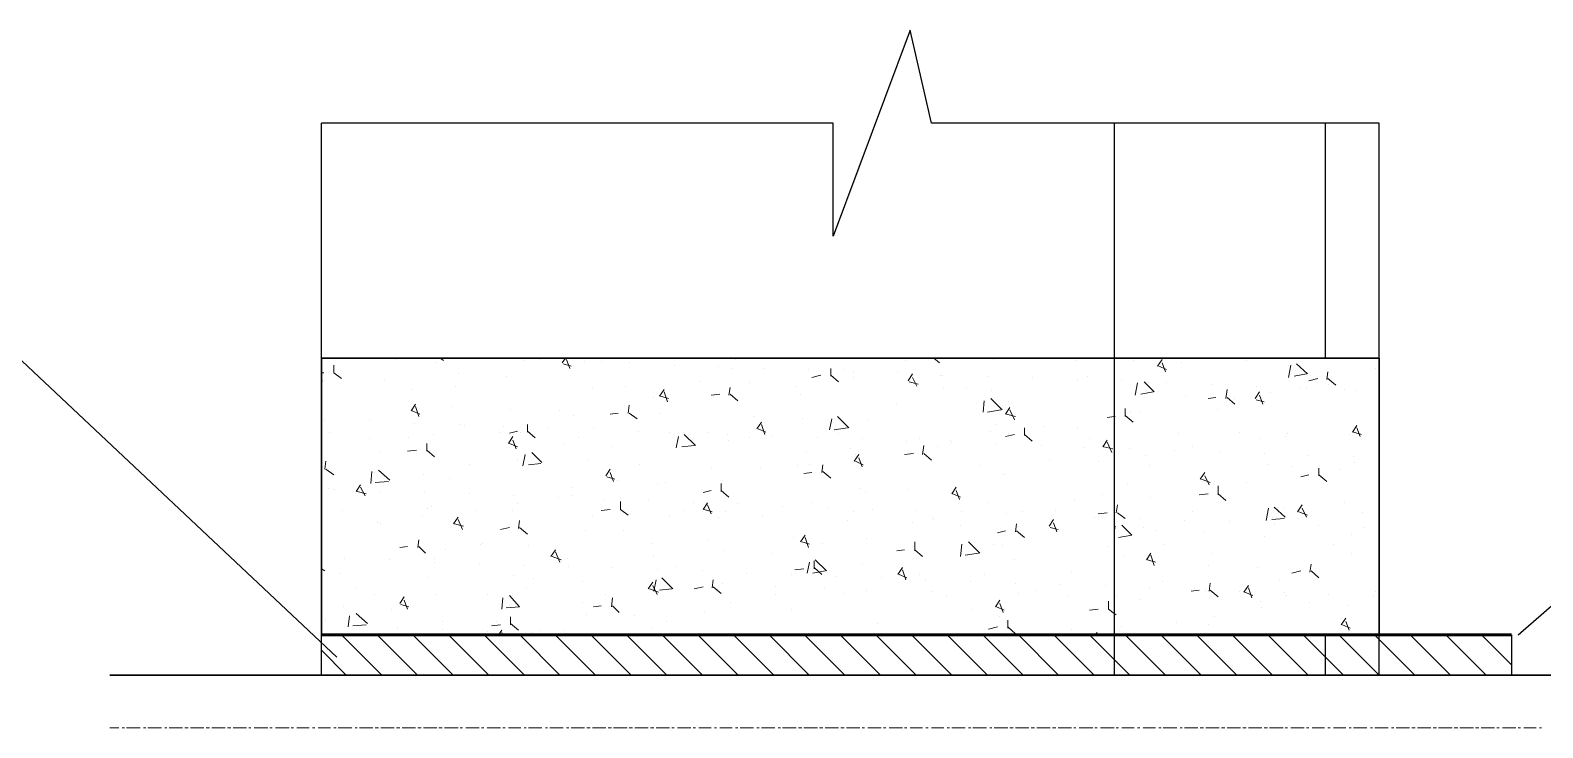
# Model space of a CAD drawing. Header units: millimetres. Extents: x -10178924 to 11692288, y -947381 to 58396.
# Drawn here: x 373321 to 376181, y -568028 to -566709 of the extents above; entities that cross this region are included whole.
import ezdxf

# ---------------------------------------------------------------- set-up
doc = ezdxf.new("R2010")
doc.units = ezdxf.units.MM
for name, color, linetype in [('1_Сущ. кусты', 7, 'Continuous'), ('PDF __В1 Т3 Т4', 7, 'Continuous'), ('PDF __надписи_вода', 7, 'Continuous'), ('PDF _MONOLIT', 7, 'Continuous'), ('PDF _OTDELKA', 7, 'Continuous')]:
    doc.layers.add(name, color=color, linetype=linetype)

msp = doc.modelspace()

# ---------------------------------------------------------------- hatches: boundary and pattern name
at = {"layer": '1_Сущ. кусты', "transparency": 33554661}
h = msp.add_hatch(dxfattribs=at)
h.set_pattern_fill('ANSI31', color=256, scale=15, angle=-90)
h.set_pattern_definition([(315, (-87448.374, 1495134.517), (33.6759605, 33.6759605), [])])
h.paths.add_polyline_path([(373871.5, -567852.1), (373871.5, -567928.3), (376121.6, -567928.3), (376121.6, -567852.1)])

# ---------------------------------------------------------------- linework, layer by layer
for p, q in [((373871.5, -567928.3), (373871.5, -567852.1)), ((376121.6, -567852.1), (376121.6, -567928.3))]:
    msp.add_line(p, q)
at = {"layer": 'PDF __В1 Т3 Т4', "lineweight": 60}
for p, q in [((376121.6, -567852.1), (373871.5, -567852.1)), ((373871.5, -567852.1), (376000.9, -567852.1)), ((376000.9, -567852.1), (376121.6, -567852.1))]:
    msp.add_line(p, q, dxfattribs=at)
at = {"layer": 'PDF __В1 Т3 Т4', "lineweight": 30}
msp.add_lwpolyline([(375871.8, -567852.1), (375871.8, -567329.3), (373871.5, -567329.3), (373871.5, -567852.1)], close=True, dxfattribs=at)
at = {"layer": 'PDF __В1 Т3 Т4', "lineweight": 20}
for points in [[(373894.8, -567342), (373894.8, -567356.8), (373909.6, -567367.4)], [(374011.2, -567331.4), (374011.2, -567331.4)], [(374089.6, -567337.7), (374089.6, -567337.7)], [(374095.9, -567329.3), (374102.3, -567333.5)], [(374199.6, -567329.3), (374199.6, -567329.3)], [(374254.7, -567333.5), (374254.7, -567333.5)], [(374284.3, -567331.4), (374284.3, -567331.4)], [(374333, -567329.3), (374326.6, -567337.7)], [(374328.7, -567339.9), (374343.6, -567344.1)], [(374333, -567331.4), (374333, -567331.4)], [(374335.1, -567331.4), (374341.4, -567348.3)], [(374369, -567335.6), (374369, -567335.6)], [(374400.7, -567335.6), (374400.7, -567335.6)], [(374453.6, -567337.7), (374453.6, -567337.7)], [(374538.3, -567342), (374538.3, -567342)], [(374623, -567344.1), (374623, -567344.1)], [(374648.4, -567348.3), (374648.4, -567348.3)], [(374654.7, -567331.4), (374654.7, -567331.4)], [(374707.6, -567348.3), (374707.6, -567348.3)], [(374792.3, -567350.4), (374792.3, -567350.4)], [(374834.6, -567348.3), (374834.6, -567363.1)], [(374860, -567350.4), (374860, -567350.4)], [(374976.5, -567333.5), (374976.5, -567333.5)], [(374991.3, -567329.3), (374993.4, -567329.3)], [(375029.4, -567329.3), (375040, -567337.7)], [(375141.6, -567331.4), (375141.6, -567331.4)], [(375298.2, -567333.5), (375298.2, -567333.5)], [(375406.1, -567333.5), (375406.1, -567333.5)], [(375461.2, -567331.4), (375452.7, -567344.1)], [(375454.8, -567344.1), (375469.6, -567350.4)], [(375461.2, -567337.7), (375467.5, -567354.7)], [(375497.2, -567337.7), (375497.2, -567337.7)], [(375619.9, -567333.5), (375619.9, -567333.5)], [(375704.6, -567342), (375700.4, -567365.3)], [(375700.4, -567342), (375700.4, -567342)], [(375715.2, -567339.9), (375736.3, -567358.9)], [(375865.5, -567348.3), (375865.5, -567348.3)], [(373871.5, -567356.8), (373875.8, -567356.8)], [(373871.5, -567371.6), (373873.7, -567371.6)], [(373871.5, -567378), (373871.5, -567378)], [(373990.1, -567369.5), (373990.1, -567369.5)], [(374129.8, -567358.9), (374129.8, -567358.9)], [(374220.8, -567363.1), (374220.8, -567363.1)], [(374589.1, -567373.7), (374589.1, -567373.7)], [(374680.1, -567375.8), (374680.1, -567375.8)], [(374798.7, -567365.3), (374815.6, -567361)], [(374834.6, -567361), (374849.5, -567373.7)], [(374877, -567354.7), (374877, -567354.7)], [(374877, -567365.3), (374877, -567365.3)], [(374961.6, -567356.8), (374961.6, -567356.8)], [(374989.2, -567358.9), (374980.7, -567371.6)], [(374982.8, -567373.7), (374999.7, -567378)], [(374989.2, -567365.3), (374997.6, -567382.2)], [(375042.1, -567361), (375042.1, -567361)], [(375046.3, -567361), (375046.3, -567361)], [(375131, -567363.1), (375131, -567363.1)], [(375215.6, -567365.3), (375215.6, -567365.3)], [(375300.3, -567369.5), (375300.3, -567369.5)], [(375319.4, -567363.1), (375319.4, -567363.1)], [(375385, -567371.6), (375385, -567371.6)], [(375414.6, -567375.8), (375410.4, -567399.1)], [(375427.3, -567373.7), (375446.4, -567392.8)], [(375435.8, -567375.8), (375435.8, -567375.8)], [(375469.6, -567375.8), (375469.6, -567375.8)], [(375554.3, -567378), (375554.3, -567378)], [(375710.9, -567363.1), (375734.2, -567358.9)], [(375738.5, -567371.6), (375755.4, -567367.4)], [(375774.4, -567354.7), (375772.3, -567369.5)], [(375774.4, -567367.4), (375789.3, -567380.1)], [(375776.6, -567378), (375776.6, -567378)], [(374043, -567388.5), (374043, -567388.5)], [(374125.5, -567382.2), (374125.5, -567382.2)], [(374383.8, -567384.3), (374383.8, -567384.3)], [(374447.3, -567382.2), (374447.3, -567382.2)], [(374500.2, -567403.4), (374500.2, -567403.4)], [(374519.3, -567388.5), (374510.8, -567401.2)], [(374512.9, -567401.2), (374527.7, -567405.5)], [(374519.3, -567392.8), (374525.6, -567411.8)], [(374608.2, -567399.1), (374625.1, -567397)], [(374612.4, -567401.2), (374612.4, -567401.2)], [(374644.1, -567384.3), (374642, -567399.1)], [(374644.1, -567397), (374659, -567409.7)], [(374769, -567382.2), (374769, -567382.2)], [(374777.5, -567397), (374777.5, -567397)], [(375048.4, -567386.4), (375048.4, -567386.4)], [(375090.8, -567384.3), (375090.8, -567384.3)], [(375124.6, -567409.7), (375122.5, -567430.9)], [(375137.3, -567405.5), (375158.5, -567426.6)], [(375139.4, -567390.7), (375139.4, -567390.7)], [(375412.5, -567384.3), (375412.5, -567384.3)], [(375421, -567397), (375444.2, -567392.8)], [(375505.6, -567401.2), (375505.6, -567401.2)], [(375548, -567405.5), (375562.8, -567403.4)], [(375583.9, -567388.5), (375581.8, -567405.5)], [(375583.9, -567403.4), (375598.8, -567416.1)], [(375598.8, -567405.5), (375598.8, -567405.5)], [(375645.3, -567392.8), (375636.9, -567405.5)], [(375639, -567382.2), (375639, -567382.2)], [(375639, -567407.6), (375653.8, -567411.8)], [(375645.3, -567399.1), (375651.7, -567416.1)], [(375666.5, -567394.9), (375666.5, -567394.9)], [(375721.5, -567384.3), (375721.5, -567384.3)], [(375734.2, -567386.4), (375734.2, -567386.4)], [(375806.2, -567388.5), (375806.2, -567388.5)], [(375829.5, -567390.7), (375829.5, -567390.7)], [(374049.3, -567416.1), (374040.9, -567428.8)], [(374043, -567428.8), (374057.8, -567435.1)], [(374049.3, -567420.3), (374055.7, -567439.3)], [(374119.2, -567420.3), (374119.2, -567420.3)], [(374229.3, -567426.6), (374229.3, -567426.6)], [(374322.4, -567428.8), (374322.4, -567428.8)], [(374347.8, -567437.2), (374347.8, -567437.2)], [(374417.7, -567435.1), (374432.5, -567433)], [(374453.6, -567418.2), (374451.5, -567433)], [(374453.6, -567433), (374468.5, -567443.6)], [(374512.9, -567433), (374512.9, -567433)], [(374959.5, -567416.1), (374959.5, -567416.1)], [(375131, -567430.9), (375156.4, -567426.6)], [(375173.3, -567422.4), (375164.8, -567435.1)], [(375167, -567435.1), (375183.9, -567439.3)], [(375171.2, -567411.8), (375171.2, -567411.8)], [(375173.3, -567426.6), (375181.8, -567445.7)], [(375391.3, -567424.5), (375391.3, -567439.3)], [(375391.3, -567437.2), (375406.1, -567449.9)], [(375401.9, -567430.9), (375401.9, -567430.9)], [(375418.8, -567430.9), (375418.8, -567430.9)], [(375564.9, -567426.6), (375564.9, -567426.6)], [(373877.9, -567445.7), (373877.9, -567445.7)], [(373962.6, -567447.8), (373962.6, -567447.8)], [(374047.2, -567452), (374047.2, -567452)], [(374131.9, -567454.2), (374131.9, -567454.2)], [(374142.5, -567456.3), (374142.5, -567456.3)], [(374216.6, -567458.4), (374216.6, -567458.4)], [(374227.1, -567471.1), (374242, -567466.9)], [(374261, -567454.2), (374261, -567469)], [(374261, -567466.9), (374275.8, -567479.6)], [(374301.2, -567460.5), (374301.2, -567460.5)], [(374385.9, -567462.6), (374385.9, -567462.6)], [(374470.6, -567466.9), (374470.6, -567466.9)], [(374688.6, -567439.3), (374688.6, -567439.3)], [(374703.4, -567449.9), (374694.9, -567462.6)], [(374697.1, -567462.6), (374711.9, -567469)], [(374703.4, -567454.2), (374709.8, -567473.2)], [(374781.7, -567443.6), (374781.7, -567443.6)], [(374836.8, -567443.6), (374832.5, -567464.7)], [(374841, -567464.7), (374866.4, -567460.5)], [(374847.3, -567439.3), (374868.5, -567460.5)], [(374906.6, -567447.8), (374906.6, -567447.8)], [(375137.3, -567466.9), (375137.3, -567466.9)], [(375147.9, -567454.2), (375147.9, -567454.2)], [(375200.8, -567460.5), (375200.8, -567475.3)], [(375238.9, -567458.4), (375238.9, -567458.4)], [(375300.3, -567462.6), (375300.3, -567462.6)], [(375357.5, -567441.5), (375370.2, -567439.3), (375372.3, -567439.3)], [(375829.5, -567456.3), (375821, -567469)], [(375829.5, -567460.5), (375835.8, -567477.4)], [(373871.5, -567479.6), (373871.5, -567479.6)], [(373886.4, -567469), (373886.4, -567469)], [(373962.6, -567481.7), (373962.6, -567481.7)], [(374036.6, -567479.6), (374036.6, -567479.6)], [(374070.5, -567490.1), (374070.5, -567505)], [(374083.2, -567473.2), (374083.2, -567473.2)], [(374208.1, -567469), (374208.1, -567469)], [(374233.5, -567477.4), (374225, -567490.1)], [(374227.1, -567490.1), (374242, -567496.5)], [(374233.5, -567483.8), (374239.8, -567500.7)], [(374248.3, -567469), (374248.3, -567469)], [(374330.9, -567492.3), (374330.9, -567492.3)], [(374358.4, -567479.6), (374358.4, -567479.6)], [(374529.8, -567469), (374529.8, -567469)], [(374546.8, -567477.4), (374542.5, -567498.6)], [(374553.1, -567496.5), (374576.4, -567494.4)], [(374555.2, -567469), (374555.2, -567469)], [(374557.4, -567473.2), (374578.5, -567494.4)], [(374601.8, -567469), (374601.8, -567469)], [(374639.9, -567473.2), (374639.9, -567473.2)], [(374642, -567483.8), (374642, -567483.8)], [(374680.1, -567479.6), (374680.1, -567479.6)], [(374724.6, -567475.3), (374724.6, -567475.3)], [(374809.2, -567479.6), (374809.2, -567479.6)], [(374849.5, -567471.1), (374849.5, -567471.1)], [(374893.9, -567481.7), (374893.9, -567481.7)], [(374978.6, -567485.9), (374978.6, -567485.9)], [(375001.9, -567481.7), (375001.9, -567481.7)], [(375010.3, -567494.4), (375008.2, -567511.3)], [(375061.1, -567483.8), (375061.1, -567483.8)], [(375063.2, -567488), (375063.2, -567488)], [(375147.9, -567492.3), (375147.9, -567492.3)], [(375164.8, -567477.4), (375181.8, -567473.2)], [(375171.2, -567471.1), (375171.2, -567471.1)], [(375200.8, -567473.2), (375215.6, -567485.9)], [(375232.6, -567494.4), (375232.6, -567494.4)], [(375323.6, -567481.7), (375323.6, -567481.7)], [(375357.5, -567483.8), (375349, -567496.5)], [(375357.5, -567488), (375365.9, -567507.1)], [(375492.9, -567471.1), (375492.9, -567471.1)], [(375607.2, -567469), (375607.2, -567469)], [(375645.3, -567481.7), (375645.3, -567481.7)], [(375694, -567477.4), (375694, -567477.4)], [(375698.2, -567471.1), (375698.2, -567471.1)], [(375814.7, -567473.2), (375814.7, -567473.2)], [(375823.1, -567469), (375837.9, -567473.2)], [(373880, -567524), (373877.9, -567538.8)], [(373983.7, -567505), (373983.7, -567505)], [(374034.5, -567505), (374051.5, -567502.8)], [(374070.5, -567502.8), (374085.3, -567515.5)], [(374242, -567521.9), (374242, -567521.9)], [(374256.8, -567511.3), (374252.5, -567532.5)], [(374269.5, -567507.1), (374288.5, -567526.1)], [(374377.4, -567519.8), (374377.4, -567519.8)], [(374421.9, -567496.5), (374421.9, -567496.5)], [(374788.1, -567507.1), (374788.1, -567507.1)], [(374872.7, -567500.7), (374872.7, -567500.7)], [(374887.6, -567511.3), (374879.1, -567524)], [(374881.2, -567511.3), (374881.2, -567511.3)], [(374881.2, -567524), (374896, -567530.4)], [(374887.6, -567517.7), (374893.9, -567534.6)], [(374974.3, -567511.3), (374991.3, -567509.2)], [(375010.3, -567509.2), (375025.1, -567521.9)], [(375035.7, -567496.5), (375035.7, -567496.5)], [(375247.4, -567521.9), (375247.4, -567521.9)], [(375315.1, -567498.6), (375315.1, -567498.6)], [(375340.5, -567524), (375340.5, -567524)], [(375351.1, -567496.5), (375368, -567500.7)], [(375399.8, -567500.7), (375399.8, -567500.7)], [(375429.4, -567513.4), (375429.4, -567513.4)], [(375484.5, -567502.8), (375484.5, -567502.8)], [(375518.3, -567496.5), (375518.3, -567496.5)], [(375569.1, -567507.1), (375569.1, -567507.1)], [(375653.8, -567509.2), (375653.8, -567509.2)], [(375738.5, -567513.4), (375738.5, -567513.4)], [(375823.1, -567515.5), (375823.1, -567515.5)], [(373880, -567538.8), (373894.8, -567549.4)], [(373966.8, -567543.1), (373964.7, -567566.3)], [(373971, -567545.2), (373971, -567545.2)], [(373979.5, -567540.9), (374000.7, -567560)], [(374064.2, -567549.4), (374064.2, -567549.4)], [(374150.9, -567530.4), (374150.9, -567530.4)], [(374263.1, -567530.4), (374286.4, -567528.2)], [(374417.7, -567538.8), (374409.2, -567551.5)], [(374417.7, -567545.2), (374424, -567562.1)], [(374472.7, -567530.4), (374472.7, -567530.4)], [(374608.2, -567536.7), (374608.2, -567536.7)], [(374701.3, -567536.7), (374701.3, -567536.7)], [(374771.1, -567532.5), (374771.1, -567532.5)], [(374783.8, -567547.3), (374798.7, -567545.2)], [(374794.4, -567530.4), (374794.4, -567530.4)], [(374819.8, -567530.4), (374817.7, -567545.2)], [(374819.8, -567543.1), (374834.6, -567555.8)], [(375116.2, -567532.5), (375116.2, -567532.5)], [(375160.6, -567549.4), (375160.6, -567549.4)], [(375164.8, -567547.3), (375164.8, -567547.3)], [(375437.9, -567532.5), (375437.9, -567532.5)], [(375541.6, -567545.2), (375533.1, -567557.9)], [(375541.6, -567551.5), (375550.1, -567568.5)], [(375660.1, -567530.4), (375660.1, -567530.4)], [(375706.7, -567534.6), (375706.7, -567534.6)], [(375723.6, -567553.6), (375738.5, -567549.4)], [(375757.5, -567536.7), (375757.5, -567551.5)], [(375757.5, -567549.4), (375772.3, -567562.1)], [(375759.6, -567532.5), (375759.6, -567532.5)], [(375797.7, -567538.8), (375797.7, -567538.8)], [(375825.2, -567526.1), (375825.2, -567526.1)], [(373884.2, -567574.8), (373884.2, -567574.8)], [(373896.9, -567576.9), (373896.9, -567576.9)], [(373945.6, -567568.5), (373937.2, -567581.2)], [(373939.3, -567581.2), (373956.2, -567585.4)], [(373945.6, -567572.7), (373954.1, -567589.6)], [(373973.1, -567564.2), (373998.5, -567562.1)], [(373981.6, -567581.2), (373981.6, -567581.2)], [(374112.8, -567555.8), (374112.8, -567555.8)], [(374343.6, -567572.7), (374343.6, -567572.7)], [(374411.3, -567553.6), (374426.1, -567557.9)], [(374430.4, -567560), (374430.4, -567560)], [(374506.6, -567568.5), (374506.6, -567568.5)], [(374521.4, -567564.2), (374521.4, -567564.2)], [(374593.3, -567583.3), (374608.2, -567579)], [(374627.2, -567566.3), (374627.2, -567581.2)], [(374627.2, -567579), (374642, -567591.7)], [(374889.7, -567574.8), (374889.7, -567574.8)], [(374980.7, -567576.9), (374980.7, -567576.9)], [(375071.7, -567572.7), (375063.2, -567585.4)], [(375071.7, -567579), (375078.1, -567596)], [(375395.6, -567566.3), (375395.6, -567566.3)], [(375535.3, -567557.9), (375552.2, -567564.2)], [(375560.7, -567562.1), (375560.7, -567562.1)], [(375567, -567570.6), (375567, -567587.5)], [(375619.9, -567564.2), (375619.9, -567564.2)], [(374066.3, -567583.3), (374066.3, -567583.3)], [(374079, -567608.7), (374079, -567608.7)], [(374150.9, -567585.4), (374150.9, -567585.4)], [(374235.6, -567589.6), (374235.6, -567589.6)], [(374242, -567604.4), (374242, -567604.4)], [(374320.3, -567591.7), (374320.3, -567591.7)], [(374343.6, -567589.6), (374343.6, -567589.6)], [(374405, -567596), (374405, -567596)], [(374436.7, -567600.2), (374436.7, -567615), (374451.5, -567625.6)], [(374489.6, -567598.1), (374489.6, -567598.1)], [(374574.3, -567602.3), (374574.3, -567602.3)], [(374601.8, -567602.3), (374593.3, -567615)], [(374601.8, -567606.6), (374608.2, -567623.5)], [(374659, -567604.4), (374659, -567604.4)], [(374743.6, -567608.7), (374743.6, -567608.7)], [(374800.8, -567602.3), (374800.8, -567602.3)], [(374900.3, -567583.3), (374900.3, -567583.3)], [(375065.4, -567585.4), (375080.2, -567591.7)], [(375131, -567602.3), (375131, -567602.3)], [(375296.1, -567598.1), (375296.1, -567598.1)], [(375349, -567587.5), (375349, -567587.5)], [(375376.5, -567606.6), (375374.4, -567621.4)], [(375440, -567591.7), (375440, -567591.7)], [(375531, -567587.5), (375548, -567585.4)], [(375567, -567585.4), (375581.8, -567598.1)], [(375725.8, -567606.6), (375717.3, -567619.3)], [(375806.2, -567602.3), (375806.2, -567602.3)], [(373911.8, -567617.1), (373911.8, -567617.1)], [(374062, -567627.7), (374062, -567627.7)], [(374072.6, -567612.9), (374072.6, -567612.9)], [(374129.8, -567629.8), (374121.3, -567642.5)], [(374129.8, -567634.1), (374138.2, -567653.1)], [(374163.6, -567617.1), (374163.6, -567617.1)], [(374233.5, -567617.1), (374233.5, -567617.1)], [(374246.2, -567636.2), (374244.1, -567651)], [(374383.8, -567627.7), (374383.8, -567627.7)], [(374400.7, -567617.1), (374417.7, -567615)], [(374529.8, -567627.7), (374529.8, -567627.7)], [(374555.2, -567617.1), (374555.2, -567617.1)], [(374595.5, -567615), (374610.3, -567619.3)], [(374623, -567629.8), (374623, -567629.8)], [(374635.7, -567619.3), (374635.7, -567619.3)], [(374705.5, -567627.7), (374705.5, -567627.7)], [(374828.3, -567610.8), (374828.3, -567610.8)], [(374866.4, -567636.2), (374866.4, -567636.2)], [(374877, -567619.3), (374877, -567619.3)], [(374913, -567615), (374913, -567615)], [(374997.6, -567617.1), (374997.6, -567617.1)], [(375027.3, -567629.8), (375027.3, -567629.8)], [(375029.4, -567634.1), (375029.4, -567634.1)], [(375082.3, -567619.3), (375082.3, -567619.3)], [(375167, -567623.5), (375167, -567623.5)], [(375196.6, -567619.3), (375196.6, -567619.3)], [(375255.9, -567634.1), (375247.4, -567646.8)], [(375251.6, -567625.6), (375251.6, -567625.6)], [(375260.1, -567617.1), (375260.1, -567617.1)], [(375334.2, -567629.8), (375334.2, -567629.8)], [(375340.5, -567623.5), (375357.5, -567621.4)], [(375349, -567629.8), (375349, -567629.8)], [(375376.5, -567621.4), (375391.3, -567632)], [(375418.8, -567632), (375418.8, -567632)], [(375503.5, -567636.2), (375503.5, -567636.2)], [(375518.3, -567619.3), (375518.3, -567619.3)], [(375588.2, -567638.3), (375588.2, -567638.3)], [(375662.3, -567612.9), (375658, -567636.2)], [(375668.6, -567634.1), (375691.9, -567632)], [(375670.7, -567629.8), (375670.7, -567629.8)], [(375672.8, -567610.8), (375694, -567629.8)], [(375689.8, -567612.9), (375689.8, -567612.9)], [(375719.4, -567619.3), (375736.3, -567625.6)], [(375719.4, -567632), (375719.4, -567632)], [(375725.8, -567612.9), (375734.2, -567629.8)], [(375840.1, -567621.4), (375840.1, -567621.4)], [(373977.4, -567640.4), (373977.4, -567640.4)], [(373983.7, -567642.5), (373983.7, -567642.5)], [(374123.4, -567642.5), (374140.4, -567646.8)], [(374210.2, -567653.1), (374227.1, -567648.9)], [(374246.2, -567648.9), (374261, -567661.6)], [(374371.1, -567655.2), (374371.1, -567655.2)], [(374443.1, -567655.2), (374443.1, -567655.2)], [(374786, -567663.7), (374777.5, -567676.4)], [(374989.2, -567640.4), (374989.2, -567640.4)], [(375080.2, -567644.7), (375080.2, -567644.7)], [(375150, -567659.5), (375164.8, -567655.2)], [(375186, -567642.5), (375183.9, -567657.4)], [(375186, -567655.2), (375200.8, -567667.9)], [(375249.5, -567648.9), (375264.3, -567653.1)], [(375255.9, -567640.4), (375262.2, -567657.4)], [(375372.3, -567646.8), (375370.2, -567657.4), (375370.2, -567670.1)], [(375385, -567644.7), (375404, -567663.7), (375378.6, -567667.9)], [(375425.2, -567648.9), (375425.2, -567648.9)], [(375448.5, -567655.2), (375448.5, -567655.2)], [(375539.5, -567657.4), (375539.5, -567657.4)], [(375653.8, -567665.8), (375653.8, -567665.8)], [(375672.8, -567642.5), (375672.8, -567642.5)], [(375757.5, -567644.7), (375757.5, -567644.7)], [(375818.9, -567661.6), (375818.9, -567661.6)], [(375842.2, -567648.9), (375842.2, -567648.9)], [(374019.7, -567687), (374034.5, -567684.9)], [(374055.7, -567672.2), (374053.6, -567687)], [(374055.7, -567684.9), (374068.4, -567697.6)], [(374106.5, -567691.2), (374106.5, -567691.2)], [(374172.1, -567680.6), (374172.1, -567680.6)], [(374176.3, -567678.5), (374176.3, -567678.5)], [(374263.1, -567682.8), (374263.1, -567682.8)], [(374313.9, -567691.2), (374305.5, -567703.9)], [(374313.9, -567695.5), (374322.4, -567714.5)], [(374498.1, -567678.5), (374498.1, -567678.5)], [(374601.8, -567672.2), (374601.8, -567672.2)], [(374631.4, -567693.3), (374631.4, -567693.3)], [(374764.8, -567667.9), (374764.8, -567667.9)], [(374779.6, -567676.4), (374794.4, -567680.6)], [(374786, -567667.9), (374792.3, -567687)], [(374819.8, -567678.5), (374819.8, -567678.5)], [(374902.4, -567670.1), (374902.4, -567670.1)], [(374959.5, -567693.3), (374974.3, -567691.2)], [(374993.4, -567676.4), (374993.4, -567693.3)], [(374993.4, -567691.2), (375008.2, -567703.9)], [(375082.3, -567680.6), (375080.2, -567703.9)], [(375095, -567676.4), (375116.2, -567697.6)], [(375141.6, -567680.6), (375141.6, -567680.6)], [(375158.5, -567682.8), (375158.5, -567682.8)], [(375359.6, -567684.9), (375359.6, -567684.9)], [(375463.3, -567680.6), (375463.3, -567680.6)], [(375785, -567680.6), (375785, -567680.6)], [(373916, -567708.2), (373916, -567708.2)], [(374000.7, -567710.3), (374000.7, -567710.3)], [(374085.3, -567708.2), (374085.3, -567708.2)], [(374085.3, -567714.5), (374085.3, -567714.5)], [(374170, -567716.6), (374170, -567716.6)], [(374254.7, -567720.9), (374254.7, -567720.9)], [(374307.6, -567703.9), (374324.5, -567710.3)], [(374337.2, -567708.2), (374337.2, -567708.2)], [(374339.3, -567723), (374339.3, -567723)], [(374421.9, -567725.1), (374421.9, -567725.1)], [(374500.2, -567703.9), (374500.2, -567703.9)], [(374542.5, -567723), (374542.5, -567723)], [(374722.5, -567697.6), (374722.5, -567697.6)], [(374794.4, -567714.5), (374790.2, -567735.7)], [(374802.9, -567712.4), (374802.9, -567727.2)], [(374802.9, -567725.1), (374817.7, -567737.8)], [(374805, -567710.3), (374826.2, -567731.4)], [(374893.9, -567718.7), (374893.9, -567718.7)], [(374970.1, -567725.1), (374961.6, -567737.8)], [(375088.6, -567701.8), (375114, -567697.6)], [(375088.6, -567708.2), (375088.6, -567708.2)], [(375181.8, -567710.3), (375181.8, -567710.3)], [(375389.2, -567701.8), (375389.2, -567701.8)], [(375440, -567697.6), (375431.5, -567710.3)], [(375433.7, -567710.3), (375448.5, -567714.5)], [(375440, -567701.8), (375446.4, -567720.9)], [(375548, -567720.9), (375548, -567720.9)], [(375554.3, -567697.6), (375554.3, -567697.6)], [(375641.1, -567725.1), (375641.1, -567725.1)], [(375742.7, -567718.7), (375740.6, -567733.6)], [(375818.9, -567697.6), (375818.9, -567697.6)], [(373871.5, -567727.2), (373877.9, -567731.4)], [(373905.4, -567735.7), (373905.4, -567735.7)], [(374072.6, -567744.1), (374072.6, -567744.1)], [(374235.6, -567739.9), (374235.6, -567739.9)], [(374271.6, -567746.3), (374271.6, -567746.3)], [(374364.7, -567750.5), (374364.7, -567750.5)], [(374498.1, -567752.6), (374489.6, -567765.3)], [(374504.4, -567748.4), (374500.2, -567769.5)], [(374506.6, -567729.3), (374506.6, -567729.3)], [(374515, -567744.1), (374536.2, -567765.3)], [(374591.2, -567731.4), (374591.2, -567731.4)], [(374612.4, -567748.4), (374610.3, -567763.2)], [(374675.9, -567735.7), (374675.9, -567735.7)], [(374760.6, -567737.8), (374760.6, -567737.8)], [(374766.9, -567729.3), (374783.8, -567727.2)], [(374800.8, -567735.7), (374824.1, -567731.4)], [(374845.2, -567742), (374845.2, -567742)], [(374929.9, -567744.1), (374929.9, -567744.1)], [(374963.8, -567737.8), (374978.6, -567744.1)], [(374970.1, -567729.3), (374976.5, -567748.4)], [(375001.9, -567737.8), (375001.9, -567737.8)], [(375014.6, -567748.4), (375014.6, -567748.4)], [(375099.2, -567750.5), (375099.2, -567750.5)], [(375124.6, -567737.8), (375124.6, -567737.8)], [(375289.7, -567733.6), (375289.7, -567733.6)], [(375461.2, -567750.5), (375461.2, -567750.5)], [(375683.4, -567748.4), (375683.4, -567748.4)], [(375706.7, -567735.7), (375723.6, -567731.4)], [(375742.7, -567731.4), (375757.5, -567744.1)], [(373937.2, -567765.3), (373937.2, -567765.3)], [(373971, -567775.9), (373971, -567775.9)], [(374028.2, -567780.1), (374019.7, -567792.8)], [(374087.4, -567775.9), (374087.4, -567775.9)], [(374184.8, -567775.9), (374184.8, -567775.9)], [(374214.4, -567782.2), (374212.3, -567803.4)], [(374227.1, -567778), (374246.2, -567799.2), (374220.8, -567801.3)], [(374258.9, -567765.3), (374258.9, -567765.3)], [(374409.2, -567775.9), (374409.2, -567775.9)], [(374421.9, -567782.2), (374419.8, -567799.2)], [(374491.7, -567765.3), (374508.7, -567771.7)], [(374498.1, -567759), (374506.6, -567775.9)], [(374510.8, -567767.4), (374534.1, -567765.3)], [(374576.4, -567765.3), (374593.3, -567761.1)], [(374580.6, -567765.3), (374580.6, -567765.3)], [(374612.4, -567761.1), (374627.2, -567773.8)], [(374629.3, -567754.7), (374629.3, -567754.7)], [(374730.9, -567761.1), (374730.9, -567761.1)], [(374730.9, -567775.9), (374730.9, -567775.9)], [(374821.9, -567763.2), (374821.9, -567763.2)], [(374860, -567773.8), (374860, -567773.8)], [(374902.4, -567767.4), (374902.4, -567767.4)], [(375025.1, -567769.5), (375025.1, -567769.5)], [(375052.7, -567778), (375052.7, -567778)], [(375183.9, -567754.7), (375183.9, -567754.7)], [(375190.2, -567773.8), (375190.2, -567773.8)], [(375222, -567767.4), (375222, -567767.4)], [(375268.6, -567756.8), (375268.6, -567756.8)], [(375281.3, -567778), (375281.3, -567778)], [(375353.2, -567759), (375353.2, -567759)], [(375374.4, -567778), (375374.4, -567778)], [(375437.9, -567763.2), (375437.9, -567763.2)], [(375516.2, -567769.5), (375531, -567767.4)], [(375522.6, -567765.3), (375522.6, -567765.3)], [(375543.7, -567767.4), (375543.7, -567767.4)], [(375552.2, -567754.7), (375550.1, -567769.5)], [(375552.2, -567767.4), (375567, -567780.1)], [(375607.2, -567769.5), (375607.2, -567769.5)], [(375624.2, -567759), (375615.7, -567771.7)], [(375617.8, -567771.7), (375632.6, -567778)], [(375624.2, -567763.2), (375630.5, -567782.2)], [(375691.9, -567771.7), (375691.9, -567771.7)], [(375696.1, -567778), (375696.1, -567778)], [(375776.6, -567775.9), (375776.6, -567775.9)], [(375861.2, -567778), (375861.2, -567778)], [(375865.5, -567769.5), (375865.5, -567769.5)], [(373913.9, -567799.2), (373913.9, -567799.2)], [(374004.9, -567803.4), (374004.9, -567803.4)], [(374021.8, -567794.9), (374036.6, -567799.2)], [(374028.2, -567786.5), (374034.5, -567803.4)], [(374364.7, -567790.7), (374364.7, -567790.7)], [(374385.9, -567799.2), (374400.7, -567797.1)], [(374421.9, -567797.1), (374434.6, -567809.8)], [(374595.5, -567807.6), (374595.5, -567807.6)], [(374644.1, -567790.7), (374644.1, -567790.7)], [(374760.6, -567803.4), (374760.6, -567803.4)], [(375101.3, -567803.4), (375101.3, -567803.4)], [(375154.3, -567786.5), (375145.8, -567799.2)], [(375147.9, -567799.2), (375162.7, -567805.5)], [(375154.3, -567792.8), (375160.6, -567809.8)], [(375323.6, -567805.5), (375340.5, -567803.4)], [(375359.6, -567788.6), (375359.6, -567803.4), (375370.2, -567811.9), (375374.4, -567814)], [(375418.8, -567784.4), (375418.8, -567784.4)], [(375647.4, -567788.6), (375647.4, -567788.6)], [(375649.6, -567801.3), (375649.6, -567801.3)], [(375740.6, -567790.7), (375740.6, -567790.7)], [(375812.5, -567797.1), (375812.5, -567797.1)], [(373880, -567824.6), (373880, -567824.6)], [(373924.5, -567816.1), (373922.3, -567837.3)], [(373930.8, -567835.2), (373956.2, -567833)], [(373932.9, -567835.2), (373932.9, -567835.2)], [(373937.2, -567811.9), (373958.3, -567830.9)], [(374015.5, -567839.4), (374015.5, -567839.4)], [(374100.1, -567826.7), (374100.1, -567826.7)], [(374193.3, -567835.2), (374210.2, -567833)], [(374201.7, -567826.7), (374201.7, -567826.7)], [(374229.3, -567818.2), (374229.3, -567833)], [(374229.3, -567830.9), (374244.1, -567843.6)], [(374373.2, -567814), (374373.2, -567814)], [(374464.2, -567816.1), (374464.2, -567816.1)], [(374496, -567839.4), (374496, -567839.4)], [(374523.5, -567826.7), (374523.5, -567826.7)], [(374923.5, -567830.9), (374923.5, -567830.9)], [(375133.1, -567841.5), (375150, -567837.3)], [(375154.3, -567818.2), (375154.3, -567818.2)], [(375167, -567828.8), (375167, -567828.8)], [(375169.1, -567824.6), (375169.1, -567839.4)], [(375169.1, -567837.3), (375183.9, -567850)], [(375385, -567837.3), (375385, -567837.3)], [(375488.7, -567828.8), (375488.7, -567828.8)], [(375548, -567833), (375548, -567833)], [(375560.7, -567818.2), (375560.7, -567818.2)], [(375808.3, -567820.3), (375799.8, -567833)], [(375802, -567833), (375816.8, -567839.4)], [(375808.3, -567826.7), (375814.7, -567843.6)], [(375810.4, -567828.8), (375810.4, -567828.8)], [(374100.1, -567841.5), (374100.1, -567841.5)], [(374184.8, -567845.7), (374184.8, -567845.7)], [(374212.3, -567843.6), (374206, -567852.1)], [(374212.3, -567847.9), (374214.4, -567852.1)], [(374269.5, -567847.9), (374269.5, -567847.9)], [(374284.3, -567843.6), (374284.3, -567843.6)], [(374330.9, -567843.6), (374330.9, -567843.6)], [(374354.1, -567852.1), (374354.1, -567852.1)], [(375289.7, -567841.5), (375289.7, -567841.5)], [(375338.4, -567847.9), (375334.2, -567852.1)], [(375380.7, -567843.6), (375380.7, -567843.6)], [(373488.4, -568027.8), (373471.5, -568027.8)], [(373499, -568027.8), (373494.8, -568027.8)], [(373528.6, -568027.8), (373503.2, -568027.8)], [(373539.2, -568027.8), (373535, -568027.8)], [(373568.9, -568027.8), (373543.5, -568027.8)], [(373579.4, -568027.8), (373575.2, -568027.8)], [(373609.1, -568027.8), (373583.7, -568027.8)], [(373619.7, -568027.8), (373613.3, -568027.8)], [(373649.3, -568027.8), (373623.9, -568027.8)], [(373659.9, -568027.8), (373653.5, -568027.8)], [(373689.5, -568027.8), (373664.1, -568027.8)], [(373700.1, -568027.8), (373693.7, -568027.8)], [(373729.7, -568027.8), (373704.3, -568027.8)], [(373738.2, -568027.8), (373734, -568027.8)], [(373769.9, -568027.8), (373744.5, -568027.8)], [(373778.4, -568027.8), (373774.2, -568027.8)], [(373810.2, -568027.8), (373784.8, -568027.8)], [(373818.6, -568027.8), (373814.4, -568027.8)], [(373848.3, -568027.8), (373825, -568027.8)], [(373858.8, -568027.8), (373854.6, -568027.8)], [(373888.5, -568027.8), (373865.2, -568027.8)], [(373899.1, -568027.8), (373894.8, -568027.8)], [(373928.7, -568027.8), (373903.3, -568027.8)], [(373939.3, -568027.8), (373935, -568027.8)], [(373968.9, -568027.8), (373943.5, -568027.8)], [(373979.5, -568027.8), (373973.1, -568027.8)], [(374009.1, -568027.8), (373983.7, -568027.8)], [(374019.7, -568027.8), (374013.4, -568027.8)], [(374049.3, -568027.8), (374023.9, -568027.8)], [(374059.9, -568027.8), (374053.6, -568027.8)], [(374089.6, -568027.8), (374064.2, -568027.8)], [(374100.1, -568027.8), (374093.8, -568027.8)], [(374129.8, -568027.8), (374104.4, -568027.8)], [(374138.2, -568027.8), (374134, -568027.8)], [(374170, -568027.8), (374144.6, -568027.8)], [(374178.5, -568027.8), (374174.2, -568027.8)], [(374210.2, -568027.8), (374184.8, -568027.8)], [(374218.7, -568027.8), (374214.4, -568027.8)], [(374248.3, -568027.8), (374225, -568027.8)], [(374258.9, -568027.8), (374254.7, -568027.8)], [(374288.5, -568027.8), (374263.1, -568027.8)], [(374299.1, -568027.8), (374294.9, -568027.8)], [(374328.7, -568027.8), (374303.3, -568027.8)], [(374339.3, -568027.8), (374335.1, -568027.8)], [(374369, -568027.8), (374343.6, -568027.8)], [(374379.5, -568027.8), (374373.2, -568027.8)], [(374409.2, -568027.8), (374383.8, -568027.8)], [(374419.8, -568027.8), (374413.4, -568027.8)], [(374449.4, -568027.8), (374424, -568027.8)], [(374460, -568027.8), (374453.6, -568027.8)], [(374489.6, -568027.8), (374464.2, -568027.8)], [(374500.2, -568027.8), (374493.9, -568027.8)], [(374529.8, -568027.8), (374504.4, -568027.8)], [(374538.3, -568027.8), (374534.1, -568027.8)], [(374570.1, -568027.8), (374544.7, -568027.8)], [(374578.5, -568027.8), (374574.3, -568027.8)], [(374608.2, -568027.8), (374584.9, -568027.8)], [(374618.7, -568027.8), (374614.5, -568027.8)], [(374648.4, -568027.8), (374625.1, -568027.8)], [(374659, -568027.8), (374654.7, -568027.8)], [(374688.6, -568027.8), (374663.2, -568027.8)], [(374699.2, -568027.8), (374694.9, -568027.8)], [(374728.8, -568027.8), (374703.4, -568027.8)], [(374739.4, -568027.8), (374735.2, -568027.8)], [(374769, -568027.8), (374743.6, -568027.8)], [(374779.6, -568027.8), (374773.3, -568027.8)], [(374809.2, -568027.8), (374783.8, -568027.8)], [(374819.8, -568027.8), (374813.5, -568027.8)], [(374849.5, -568027.8), (374824.1, -568027.8)], [(374860, -568027.8), (374853.7, -568027.8)], [(374889.7, -568027.8), (374864.3, -568027.8)], [(374898.1, -568027.8), (374893.9, -568027.8)], [(374929.9, -568027.8), (374904.5, -568027.8)], [(374938.4, -568027.8), (374934.1, -568027.8)], [(374970.1, -568027.8), (374944.7, -568027.8)], [(374978.6, -568027.8), (374974.3, -568027.8)], [(375008.2, -568027.8), (374984.9, -568027.8)], [(375018.8, -568027.8), (375014.6, -568027.8)], [(375048.4, -568027.8), (375025.1, -568027.8)], [(375059, -568027.8), (375054.8, -568027.8)], [(375088.6, -568027.8), (375063.2, -568027.8)], [(375099.2, -568027.8), (375095, -568027.8)], [(375128.9, -568027.8), (375103.5, -568027.8)], [(375139.4, -568027.8), (375135.2, -568027.8)], [(375169.1, -568027.8), (375143.7, -568027.8)], [(375179.7, -568027.8), (375173.3, -568027.8)], [(375209.3, -568027.8), (375183.9, -568027.8)], [(375219.9, -568027.8), (375213.5, -568027.8)], [(375249.5, -568027.8), (375224.1, -568027.8)], [(375260.1, -568027.8), (375253.7, -568027.8)], [(375289.7, -568027.8), (375264.3, -568027.8)], [(375298.2, -568027.8), (375294, -568027.8)], [(375329.9, -568027.8), (375304.5, -568027.8)], [(375338.4, -568027.8), (375334.2, -568027.8)], [(375370.2, -568027.8), (375344.8, -568027.8)], [(375378.6, -568027.8), (375374.4, -568027.8)], [(375408.3, -568027.8), (375385, -568027.8)], [(375418.8, -568027.8), (375414.6, -568027.8)], [(375448.5, -568027.8), (375425.2, -568027.8)], [(375459.1, -568027.8), (375454.8, -568027.8)], [(375488.7, -568027.8), (375463.3, -568027.8)], [(375499.3, -568027.8), (375495, -568027.8)], [(375528.9, -568027.8), (375503.5, -568027.8)], [(375539.5, -568027.8), (375533.1, -568027.8)], [(375569.1, -568027.8), (375543.7, -568027.8)], [(375579.7, -568027.8), (375573.4, -568027.8)], [(375609.3, -568027.8), (375583.9, -568027.8)], [(375619.9, -568027.8), (375613.6, -568027.8)], [(375649.6, -568027.8), (375624.2, -568027.8)], [(375660.1, -568027.8), (375653.8, -568027.8)], [(375689.8, -568027.8), (375664.4, -568027.8)], [(375698.2, -568027.8), (375694, -568027.8)], [(375730, -568027.8), (375704.6, -568027.8)], [(375738.5, -568027.8), (375734.2, -568027.8)], [(375768.1, -568027.8), (375744.8, -568027.8)], [(375778.7, -568027.8), (375774.4, -568027.8)], [(375808.3, -568027.8), (375785, -568027.8)], [(375818.9, -568027.8), (375814.7, -568027.8)], [(375848.5, -568027.8), (375823.1, -568027.8)], [(375859.1, -568027.8), (375854.9, -568027.8)], [(375888.7, -568027.8), (375863.3, -568027.8)], [(375899.3, -568027.8), (375895.1, -568027.8)], [(375929, -568027.8), (375903.6, -568027.8)], [(375939.5, -568027.8), (375933.2, -568027.8)], [(375969.2, -568027.8), (375943.8, -568027.8)], [(375979.8, -568027.8), (375973.4, -568027.8)], [(376009.4, -568027.8), (375984, -568027.8)], [(376020, -568027.8), (376013.6, -568027.8)], [(376049.6, -568027.8), (376024.2, -568027.8)], [(376060.2, -568027.8), (376053.8, -568027.8)], [(376089.8, -568027.8), (376064.4, -568027.8)], [(376098.3, -568027.8), (376094.1, -568027.8)], [(376130, -568027.8), (376104.6, -568027.8)], [(376138.5, -568027.8), (376134.3, -568027.8)], [(376168.1, -568027.8), (376144.9, -568027.8)], [(376178.7, -568027.8), (376174.5, -568027.8)]]:
    msp.add_lwpolyline(points, dxfattribs=at)
at = {"layer": 'PDF __В1 Т3 Т4', "lineweight": 30}
msp.add_lwpolyline([(376521.6, -567928.3), (373471.5, -567928.3)], dxfattribs=at)
at = {"layer": 'PDF __надписи_вода', "lineweight": 25}
for points in [[(376134.6, -567852.1), (377313.6, -566826.4), (378395.2, -566826.4)], [(373900.6, -567894.5), (373273.3, -567304.4), (370151.8, -567304.4)]]:
    msp.add_lwpolyline(points, dxfattribs=at)
at = {"layer": 'PDF _MONOLIT', "lineweight": 25}
for points in [[(373871.5, -567928.3), (373871.5, -566884.8)], [(375370.2, -566884.8), (375370.2, -567928.3)]]:
    msp.add_lwpolyline(points, dxfattribs=at)
at = {"layer": 'PDF _OTDELKA', "lineweight": 25}
for points in [[(375871.8, -567928.3), (375871.8, -566884.8), (375025.1, -566884.8), (374984.9, -566709.1), (374838.9, -567098.6), (374838.9, -566884.8), (373871.5, -566884.8)], [(375770.2, -567329.3), (375770.2, -566884.8)], [(375770.2, -567928.3), (375770.2, -567852.1)]]:
    msp.add_lwpolyline(points, dxfattribs=at)

doc.saveas('drawing.dxf')
